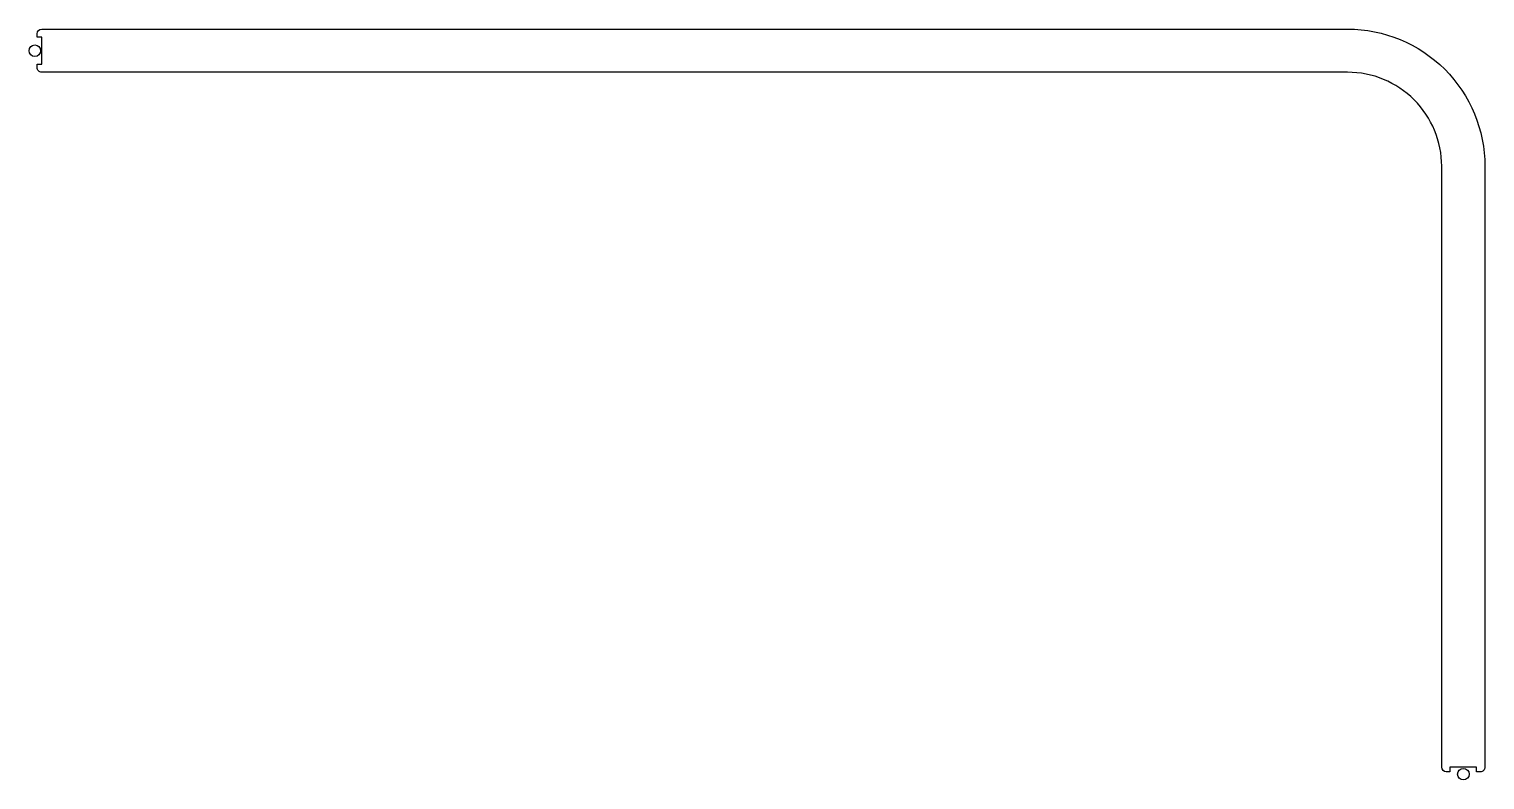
# Model space of a CAD drawing. Extents: x -0.01 to 1.26, y -0.63 to 0.02.
import ezdxf

# ---------------------------------------------------------------- set-up
doc = ezdxf.new("R2010")
doc.units = 0

msp = doc.modelspace()

# ---------------------------------------------------------------- linework, layer by layer
msp.add_lwpolyline([(1.2566, -0.1002), (1.2566, -0.621, -0.414214), (1.2526, -0.625), (1.2495, -0.625), (1.2495, -0.621), (1.2263, -0.621), (1.2263, -0.625), (1.2232, -0.625, -0.414212), (1.2192, -0.621), (1.2192, -0.1002, 0.414214), (1.1377, -0.0187), (0.0059, -0.0187, -0.414214), (0.0019, -0.0147), (0.0019, -0.0116), (0.0059, -0.0116), (0.0059, 0.0116), (0.0019, 0.0116), (0.0019, 0.0147, -0.414212), (0.0059, 0.0187), (1.1377, 0.0187, -0.414214), (1.2566, -0.1002)], format="xyb")
at = {"color": 251, "true_color": 0x636466}
for centre in [(0, 0), (1.238, -0.627)]:
    msp.add_circle(centre, 0.005, dxfattribs=at)

doc.saveas('drawing.dxf')
